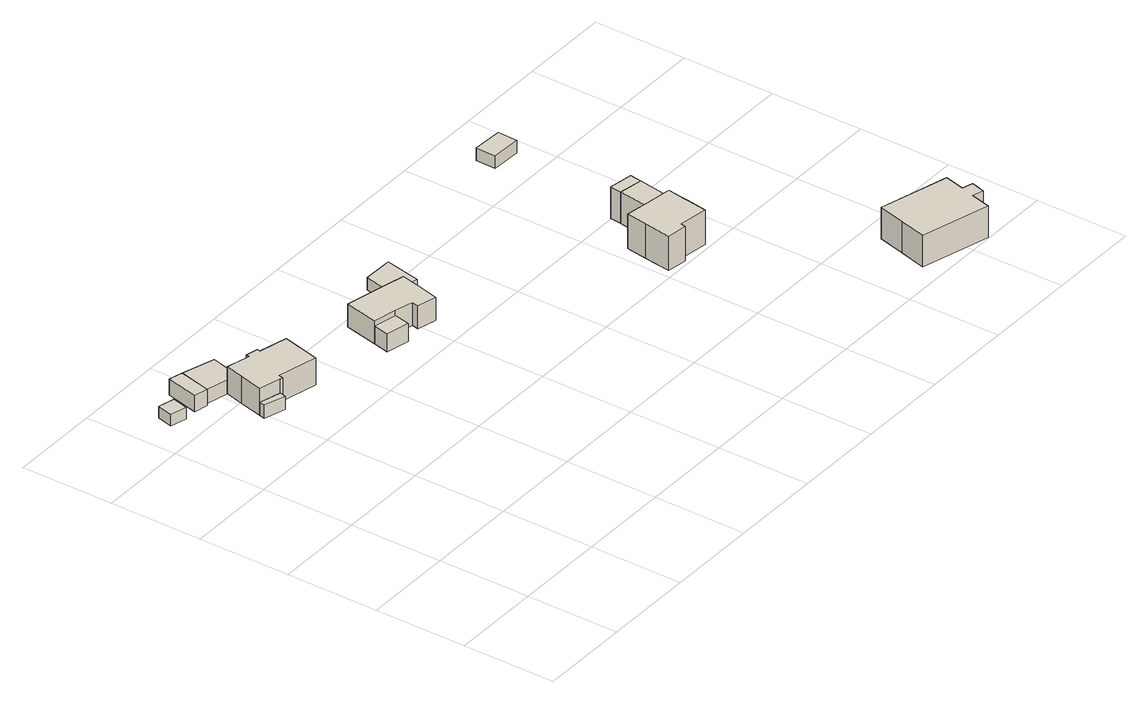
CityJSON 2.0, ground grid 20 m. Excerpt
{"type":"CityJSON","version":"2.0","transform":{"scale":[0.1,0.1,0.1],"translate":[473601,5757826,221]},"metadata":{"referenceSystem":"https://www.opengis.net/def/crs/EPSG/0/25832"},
"CityObjects":{
"building1":{"type":"Building","attributes":{"Gemeindeschluessel":"05711000","BezugspunktDach":"2000","function":"31001_9998","measuredHeight":2.88},"address":[{"country":"Germany","locality":"Bielefeld","thoroughfareNumber":"291","thoroughfareName":"Lämershagener Straße"}],"geometry":[{"type":"Solid","lod":"1","boundaries":[[[[0,1,2,3]],[[4,5,6,7]],[[4,7,3,2]],[[5,4,2,1]],[[6,5,1,0]],[[7,6,0,3]]]]}]},
"building2":{"type":"Building","attributes":{"Gemeindeschluessel":"05711000","BezugspunktDach":"2000","function":"51009_1610","measuredHeight":3.56},"address":[{"country":"Germany"}],"geometry":[{"type":"Solid","lod":"1","boundaries":[[[[8,9,10,11]],[[12,13,14,15]],[[12,15,11,10]],[[13,12,10,9]],[[14,13,9,8]],[[15,14,8,11]]]]}]},
"building3":{"type":"Building","attributes":{"Gemeindeschluessel":"05711000","BezugspunktDach":"2000","function":"51009_1610","measuredHeight":2.92},"address":[{"country":"Germany"}],"geometry":[{"type":"Solid","lod":"1","boundaries":[[[[16,17,18,19]],[[20,21,22,23]],[[20,23,19,18]],[[21,20,18,17]],[[22,21,17,16]],[[23,22,16,19]]]]}]},
"building4":{"type":"Building","attributes":{"Gemeindeschluessel":"05711000","BezugspunktDach":"2000","function":"31001_2460","measuredHeight":3.04},"address":[{"country":"Germany","locality":"Bielefeld","thoroughfareNumber":"291","thoroughfareName":"Lämershagener Straße"}],"geometry":[{"type":"Solid","lod":"1","boundaries":[[[[11,10,24,25,26]],[[27,28,29,30,31]],[[27,31,26,25]],[[28,27,25,24]],[[29,28,24,10]],[[30,29,10,11]],[[31,30,11,26]]]]}]},
"building5":{"type":"Building","attributes":{"Gemeindeschluessel":"05711000","BezugspunktDach":"2000","function":"31001_1010","measuredHeight":9.44},"address":[{"country":"Germany","locality":"Bielefeld","thoroughfareNumber":"291","thoroughfareName":"Lämershagener Straße"}],"geometry":[{"type":"Solid","lod":"1","boundaries":[[[[32,33,34,35,36,37,38,39,40,41,42,43,44,45]],[[46,47,48,49,50,51,52,53,54,23,22,55,56,57]],[[46,57,45,44]],[[47,46,44,43]],[[48,47,43,42]],[[49,48,42,41]],[[50,49,41,40]],[[51,50,40,39]],[[52,51,39,38]],[[53,52,38,37]],[[54,53,37,36]],[[23,54,36,35]],[[22,23,35,34]],[[55,22,34,33]],[[56,55,33,32]],[[57,56,32,45]]]]}]},
"building6":{"type":"Building","attributes":{"Gemeindeschluessel":"05711000","function":"31001_1010"},"address":[{"country":"Germany","locality":"Bielefeld","thoroughfareNumber":"293","thoroughfareName":"Lämershagener Straße"}],"children":["building6-1","building6-2"]},
"building6-1":{"type":"BuildingPart","attributes":{"BezugspunktDach":"2000","measuredHeight":8.07},"parents":["building6"],"geometry":[{"type":"Solid","lod":"1","boundaries":[[[[58,59,60,61,62,63,64,65,66]],[[67,68,69,70,71,72,73,74,75]],[[67,75,66,65]],[[68,67,65,64]],[[69,68,64,63]],[[70,69,63,62]],[[71,70,62,61]],[[72,71,61,60]],[[73,72,60,59]],[[74,73,59,58]],[[75,74,58,66]]]]}]},
"building6-2":{"type":"BuildingPart","attributes":{"BezugspunktDach":"2000","measuredHeight":3.98},"parents":["building6"],"geometry":[{"type":"Solid","lod":"1","boundaries":[[[[76,77,78,79]],[[80,81,71,70]],[[80,70,79,78]],[[81,80,78,77]],[[71,81,77,76]],[[70,71,76,79]]]]}]},
"building7":{"type":"Building","attributes":{"Gemeindeschluessel":"05711000","BezugspunktDach":"2000","function":"31001_9998","measuredHeight":2.81},"address":[{"country":"Germany","locality":"Bielefeld","thoroughfareNumber":"293","thoroughfareName":"Lämershagener Straße"}],"geometry":[{"type":"Solid","lod":"1","boundaries":[[[[82,83,84,85,86,87]],[[88,89,90,91,92,93]],[[88,93,87,86]],[[89,88,86,85]],[[90,89,85,84]],[[91,90,84,83]],[[92,91,83,82]],[[93,92,82,87]]]]}]},
"building8":{"type":"Building","attributes":{"Gemeindeschluessel":"05711000","function":"31001_1010"},"address":[{"country":"Germany","locality":"Bielefeld","thoroughfareNumber":"297","thoroughfareName":"Lämershagener Straße"}],"children":["building8-1","building8-2","building8-3"]},
"building8-1":{"type":"BuildingPart","attributes":{"BezugspunktDach":"2000","measuredHeight":11},"parents":["building8"],"geometry":[{"type":"Solid","lod":"1","boundaries":[[[[94,95,96,97,98,99,100,101,102,103,104]],[[105,106,107,108,109,110,111,112,113,114,115]],[[105,115,104,103]],[[106,105,103,102]],[[107,106,102,101]],[[108,107,101,100]],[[109,108,100,99]],[[110,109,99,98]],[[111,110,98,97]],[[112,111,97,96]],[[113,112,96,95]],[[114,113,95,94]],[[115,114,94,104]]]]}]},
"building8-2":{"type":"BuildingPart","attributes":{"BezugspunktDach":"2000","measuredHeight":4.75},"address":[{"country":"Germany","locality":"Bielefeld","thoroughfareNumber":"297","thoroughfareName":"Lämershagener Straße"}],"parents":["building8"],"geometry":[{"type":"Solid","lod":"1","boundaries":[[[[116,117,118,119,120,121]],[[122,123,124,125,126,127]],[[122,127,121,120]],[[123,122,120,119]],[[124,123,119,118]],[[125,124,118,117]],[[126,125,117,116]],[[127,126,116,121]]]]}]},
"building8-3":{"type":"BuildingPart","attributes":{"BezugspunktDach":"2000","measuredHeight":8.32},"address":[{"country":"Germany","locality":"Bielefeld","thoroughfareNumber":"297","thoroughfareName":"Lämershagener Straße"}],"parents":["building8"],"geometry":[{"type":"Solid","lod":"1","boundaries":[[[[128,129,130,131,132,133]],[[125,134,135,136,137,138]],[[125,138,133,132]],[[134,125,132,131]],[[135,134,131,130]],[[136,135,130,129]],[[137,136,129,128]],[[138,137,128,133]]]]}]},
"building9":{"type":"Building","attributes":{"Gemeindeschluessel":"05711000","BezugspunktDach":"2000","function":"51009_1610","measuredHeight":8.33},"address":[{"country":"Germany"}],"geometry":[{"type":"Solid","lod":"1","boundaries":[[[[139,129,133,140]],[[138,136,141,142]],[[138,142,140,133]],[[136,138,133,129]],[[141,136,129,139]],[[142,141,139,140]]]]}]},
"building10":{"type":"Building","attributes":{"Gemeindeschluessel":"05711000","BezugspunktDach":"2000","function":"31001_9998","measuredHeight":2.74},"address":[{"country":"Germany","locality":"Bielefeld","thoroughfareNumber":"297","thoroughfareName":"Lämershagener Straße"}],"geometry":[{"type":"Solid","lod":"1","boundaries":[[[[143,144,145,146]],[[147,148,149,150]],[[147,150,146,145]],[[148,147,145,144]],[[149,148,144,143]],[[150,149,143,146]]]]}]},
"building11":{"type":"Building","attributes":{"Gemeindeschluessel":"05711000","BezugspunktDach":"2000","function":"31001_1010","measuredHeight":9.64},"address":[{"country":"Germany","locality":"Bielefeld","thoroughfareNumber":"299","thoroughfareName":"Lämershagener Straße"}],"geometry":[{"type":"Solid","lod":"1","boundaries":[[[[151,152,153,154,155,156,157,158,159,160]],[[161,162,163,164,165,166,167,168,169,170]],[[161,170,160,159]],[[162,161,159,158]],[[163,162,158,157]],[[164,163,157,156]],[[165,164,156,155]],[[166,165,155,154]],[[167,166,154,153]],[[168,167,153,152]],[[169,168,152,151]],[[170,169,151,160]]]]}]}
},
"vertices":[
[18,849,85],[9,816,85],[44,806,85],[53,840,85],[44,806,59],[9,816,59],[18,849,59],[53,840,59],
[84,873,100],[67,803,100],[97,796,100],[113,865,100],[97,796,64],[67,803,64],[84,873,64],[113,865,64],
[120,694,99],[117,682,99],[163,667,99],[167,681,99],[163,667,70],[117,682,70],[120,694,70],[167,681,70],
[143,784,100],[167,778,100],[184,843,100],[167,778,69],[143,784,69],[97,796,69],[113,865,69],[184,843,69],
[143,784,130],[132,744,130],[120,694,130],[167,681,130],[172,679,130],[175,690,130],[261,669,130],[271,710,130],[281,750,130],[219,765,130],[221,772,130],[194,778,130],[193,771,130],[167,778,130],[193,771,70],[194,778,70],[221,772,70],[219,765,70],[281,750,70],[271,710,70],[261,669,70],[175,690,70],[172,679,70],[132,744,70],[143,784,70],[167,778,70],
[583,702,121],[553,709,121],[450,732,121],[434,660,121],[484,649,121],[524,639,121],[520,624,121],[562,614,121],[575,666,121],[562,614,70],[520,624,70],[524,639,70],[484,649,70],[434,660,70],[450,732,70],[553,709,70],[583,702,70],[575,666,70],
[434,660,110],[426,626,110],[476,614,110],[484,649,110],[476,614,70],[426,626,70],
[622,772,99],[568,773,99],[553,709,99],[583,702,99],[616,694,99],[632,772,99],[616,694,71],[583,702,71],[553,709,71],[568,773,71],[622,772,71],[632,772,71],
[1124,490,99],[1121,491,99],[1070,498,99],[1016,506,99],[1009,460,99],[1001,402,99],[1045,396,99],[1047,407,99],[1110,398,99],[1117,444,99],[1119,461,99],[1117,444,23],[1110,398,23],[1047,407,23],[1045,396,23],[1001,402,23],[1009,460,23],[1016,506,23],[1070,498,23],[1121,491,23],[1124,490,23],[1119,461,23],
[1126,521,65],[1121,491,65],[1124,490,65],[1119,461,65],[1140,458,65],[1149,518,65],[1140,458,18],[1119,461,18],[1124,490,18],[1121,491,18],[1126,521,18],[1149,518,18],
[1106,564,88],[1081,568,88],[1070,498,88],[1096,495,88],[1121,491,88],[1132,560,88],[1096,495,18],[1070,498,18],[1081,568,18],[1106,564,18],[1132,560,18],
[1084,593,88],[1135,585,88],[1084,593,18],[1135,585,18],
[1048,872,84],[1047,828,84],[1111,826,84],[1113,869,84],[1111,826,56],[1047,828,56],[1048,872,56],[1113,869,56],
[1493,68,78],[1470,75,78],[1481,118,78],[1332,159,78],[1317,101,78],[1301,43,78],[1450,2,78],[1461,45,78],[1485,38,78],[1489,54,78],[1485,38,8],[1461,45,8],[1450,2,8],[1301,43,8],[1317,101,8],[1332,159,8],[1481,118,8],[1470,75,8],[1493,68,8],[1489,54,8]
]}
